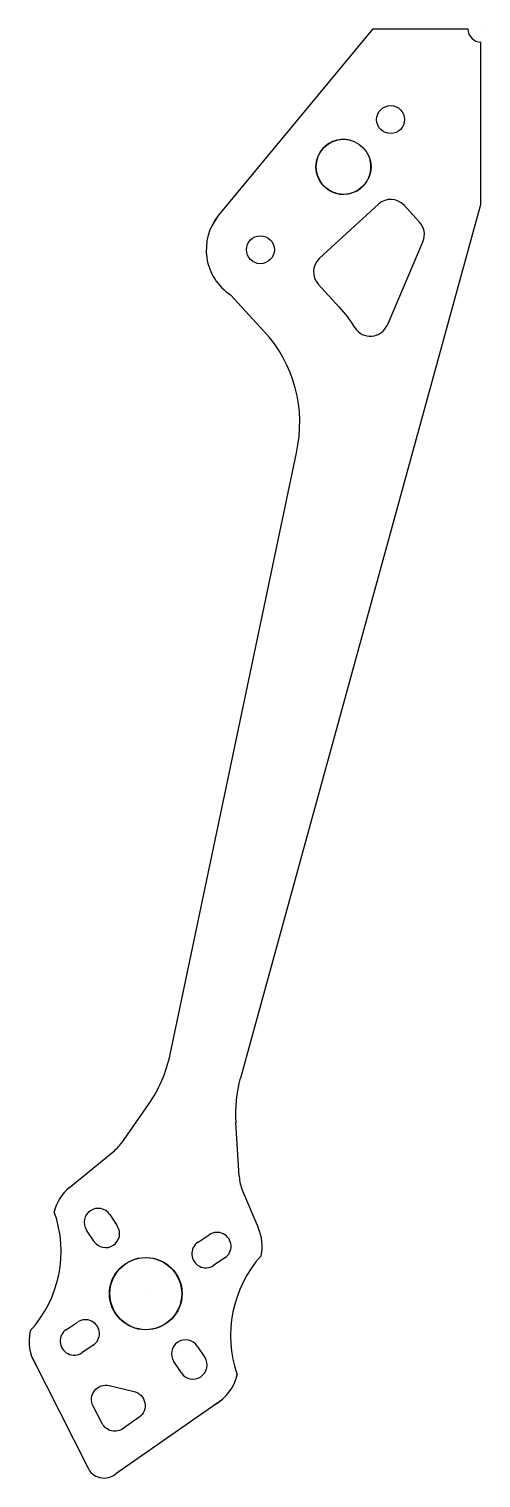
# Model space of a CAD drawing. Header units: millimetres. Extents: x -50 to 0, y -161 to 0.
import ezdxf

# ---------------------------------------------------------------- set-up
doc = ezdxf.new("R2010")
doc.units = ezdxf.units.MM
doc.layers.get('0').update_dxf_attribs({"linetype": 'CONTINUOUS'})

msp = doc.modelspace()

# ---------------------------------------------------------------- linework, layer by layer
for p, q in [((-11.98, 0.01), (-29.05, -20.64)), ((-11.98, 0.01), (-1.44, 0.01)), ((0.01, 0), (0.01, 0)), ((0.01, -19.32), (0.01, -1.45)), ((-29.05, -20.64), (-29.8, -21.82)), ((0.01, -19.32), (-26.64, -116.29)), ((-17.9, -25.45), (-11.34, -19.41)), ((-8.51, -19.53), (-6.79, -21.39)), ((-6.43, -23.53), (-10.39, -32.85)), ((-15.68, -30.81), (-18.01, -28.28)), ((-24.03, -33.48), (-27.72, -29.47)), ((-24.03, -33.48), (-27.72, -29.47)), ((-34.42, -113.68), (-20.44, -46.98)), ((-39.78, -123.45), (-36.81, -119.21)), ((-26.77, -127.17), (-27.15, -121.23)), ((-45.56, -128.41), (-40.71, -124.45)), ((-26.39, -128.79), (-24.67, -132.87)), ((-41.1, -131.42), (-40.27, -132.67)), ((-42.85, -134.39), (-43.68, -133.14)), ((-31.33, -134.48), (-30.08, -133.65)), ((-28.37, -136.23), (-29.61, -137.06)), ((-37.14, -140.19), (-37.14, -140.19)), ((-45.91, -144.16), (-44.66, -143.33)), ((-42.94, -145.91), (-44.19, -146.74)), ((-31.42, -146), (-30.59, -147.25)), ((-49.7, -147.28), (-43.58, -159.4)), ((-33.17, -148.97), (-34, -147.72)), ((-28.63, -151.91), (-40.43, -160.15))]:
    msp.add_line(p, q)
msp.add_lwpolyline([(-37.86, -153.89), (-39.61, -155.14, -0.455726), (-41.96, -154.57), (-42.95, -152.67, -0.643222), (-41.16, -150.37), (-38.42, -151.03, -0.643222)], format="xyb", close=True)
for centre, radius in [((-10, -10.03), 1.55), ((-15.22, -15.27), 3.05), ((-24.42, -24.46), 1.55), ((-37.14, -140.19), 4), ((-37.09, -140.18), 4)]:
    msp.add_circle(centre, radius)
for centre, radius, start, end in [((0.01, 0), 1.45, 179.5945, 270), ((-15.22, -15.27), 3.05, -284.1741, 14.2876), ((-9.98, -20.88), 2, 42.6607, 132.6607), ((-24.42, -24.46), 6, 140.4376, 236.6164), ((-8.26, -22.75), 2, -23.0814, 42.6607), ((-16.54, -26.92), 2, 132.6607, 222.6607), ((-26.71, -40.97), 15, 31.6226, 42.6607), ((-35.06, -43.64), 15, -12.8541, 42.6607), ((-35.06, -43.64), 15, -12.8541, 42.6607), ((-12.23, -32.06), 2, 211.6226, 336.9186), ((-49.1, -110.6), 15, 324.9843, 348.1659), ((-12.18, -120.27), 15, 164.6308, 183.6861), ((-43.88, -120.58), 5, 309.2832, 324.9843), ((-42.39, -132.28), 5, 129.2832, 166.5728), ((-21.78, -126.85), 5, 183.6861, 202.7899), ((-59.5, -135.52), 13.01, -42.5788, 19.7705), ((-42.39, -132.28), 1.55, 33.6, 213.6), ((-41.56, -133.53), 1.55, -146.4, 33.6), ((-29.22, -134.94), 5, -12.0579, 24.409), ((-30.47, -135.77), 1.55, 123.6, 303.6), ((-29.22, -134.94), 1.55, -56.4, 123.6), ((-14.52, -144.83), 13.21, 137.9545, 199.2418), ((-45.05, -145.45), 5, 166.9164, 212.1957), ((-45.05, -145.45), 1.55, 123.6, 303.6), ((-43.8, -144.62), 1.55, -56.4, 123.6), ((-32.71, -146.86), 1.55, 33.6, 213.6), ((-31.88, -148.11), 1.55, -146.4, 33.6), ((-31.88, -148.11), 5, 299.2771, 347.596), ((-41.73, -158.63), 2, 202.8427, 310.5453)]:
    msp.add_arc(centre, radius, start, end)

doc.saveas('drawing.dxf')
